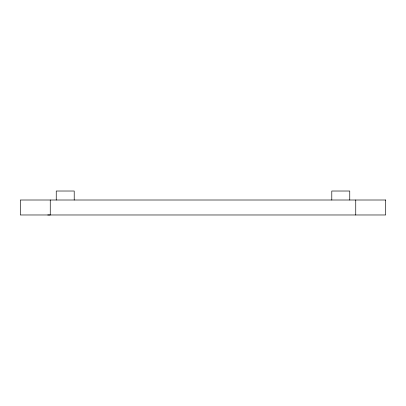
<?xml version="1.0" encoding="UTF-8"?>
<svg xmlns="http://www.w3.org/2000/svg" width="406" height="406" viewBox="0 0 406 406"><rect width="100%" height="100%" fill="white"/><g stroke="black" fill="none" stroke-linecap="round" stroke-linejoin="round"><path stroke-width="0.61" d="M47.756 214.977L50.253 214.977L50.253 200.006M355.747 200.006L355.747 214.977M349.759 200.006L349.759 191.018L331.788 191.018L331.788 200.006M74.212 200.006L74.212 191.018L56.241 191.018L56.241 200.006M385.7 200.006L20.3 200.006L20.3 214.977L385.7 214.977L385.7 200.006"/></g></svg>
